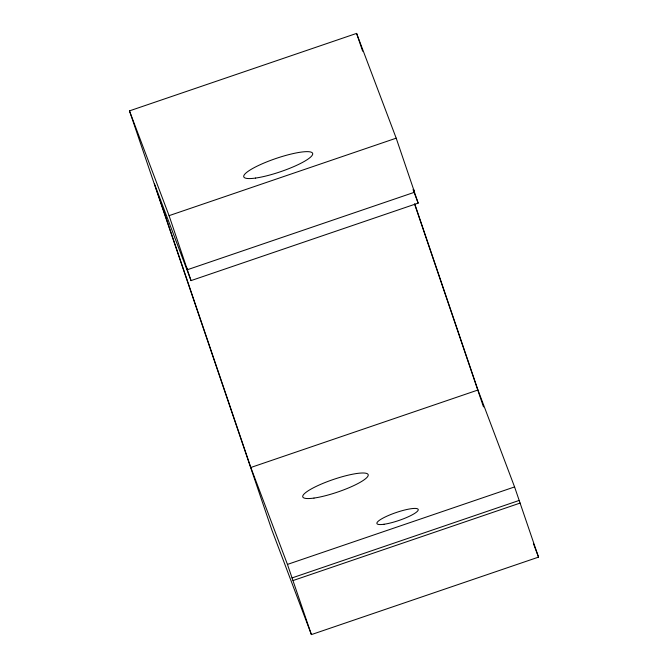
<?xml version="1.0" encoding="UTF-8"?>
<svg xmlns="http://www.w3.org/2000/svg" width="668" height="668" viewBox="0 0 668 668"><rect width="100%" height="100%" fill="white"/><g stroke="black" fill="none" stroke-linecap="round" stroke-linejoin="round"><path stroke-width="1" d="M414.686 203.765L477.954 390.012L514.577 486.93L538.525 557.12L311.397 634.6L271.801 529.824L129.475 110.88L356.603 33.4L396.199 138.176L414.561 192.234L187.432 269.713L186.439 267.091M129.475 110.88L169.071 215.655L396.199 138.176M311.397 634.6L287.449 564.41L250.826 467.491L154.408 183.692L191.031 280.61L418.168 203.13L413.575 189.612L414.561 192.234M250.826 467.491L477.954 390.012M287.449 564.41L514.577 486.93M292.041 577.92L519.17 500.441M293.027 580.542L520.163 503.062M413.041 189.562L418.168 203.13M533.39 543.535L538.525 557.12M356.603 33.4L362.649 51.185M414.678 204.341L483.49 406.895M169.071 215.655L191.031 280.61M313.985 498.077A34.544 6.647 -18.8 0 0 367.625 476.626A34.544 6.647 -18.8 0 0 324.706 482.672A34.544 6.647 -18.8 0 0 313.985 498.077M255.594 178.064A36.364 6.997 -18.8 0 0 312.065 155.485A36.364 6.997 -18.8 0 0 266.883 161.84A36.364 6.997 -18.8 0 0 255.594 178.064M384 524.263A21.819 4.2 -18.8 0 0 417.876 510.711A21.819 4.2 -18.8 0 0 390.772 514.527A21.819 4.2 -18.8 0 0 384 524.263"/></g></svg>
